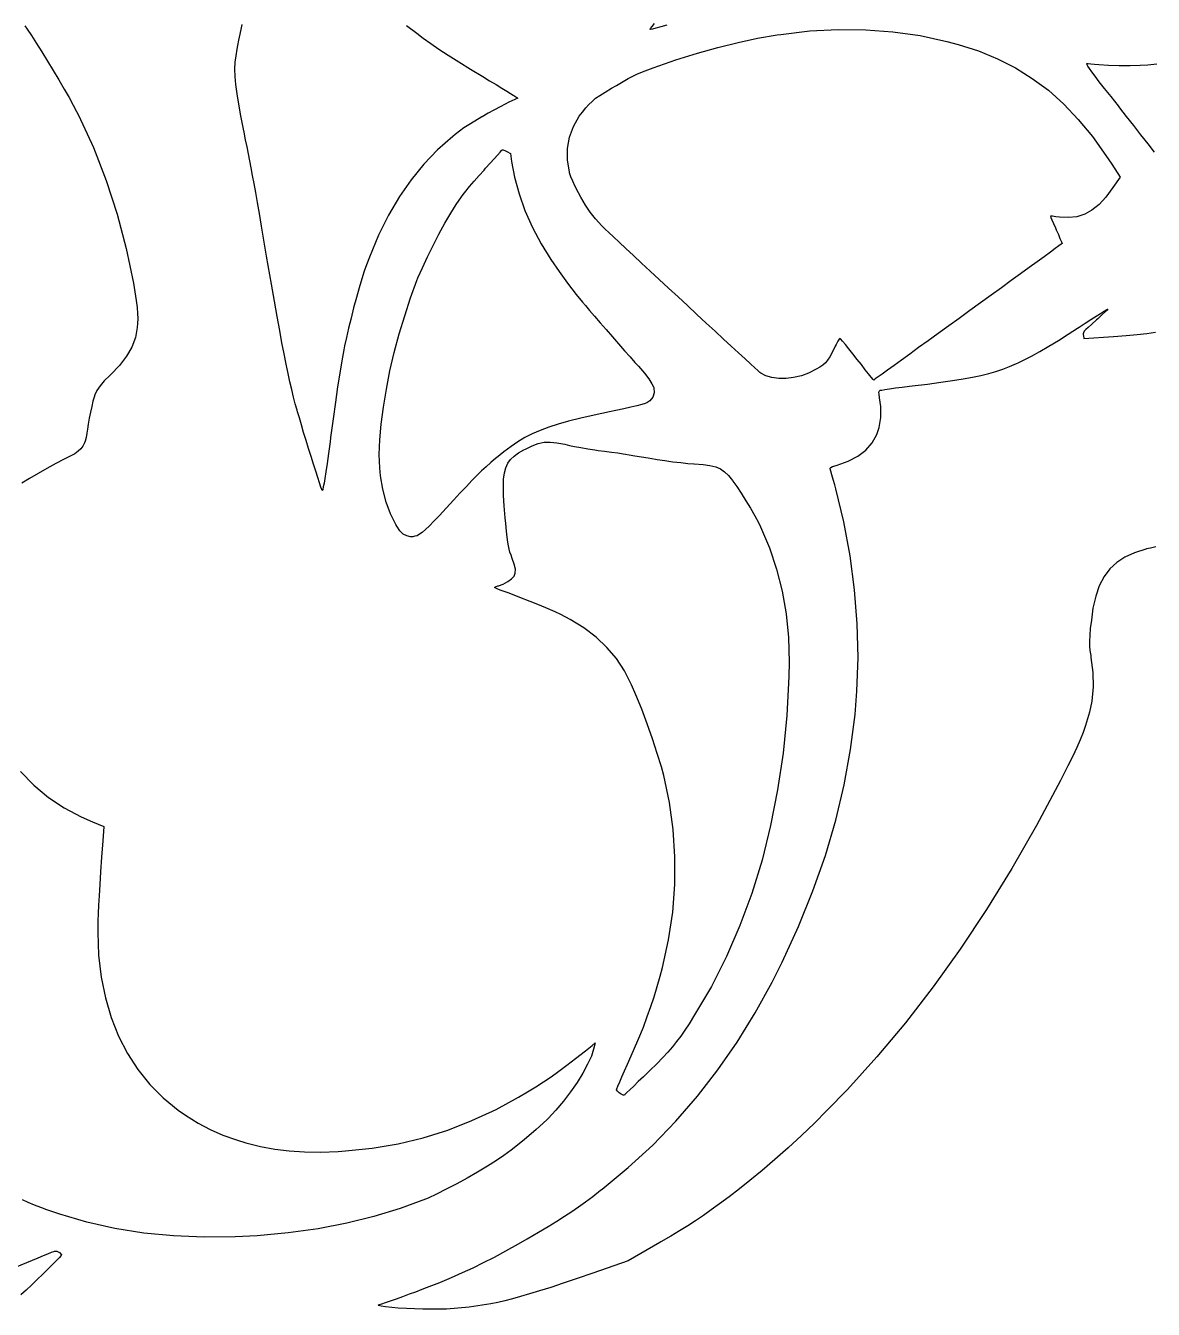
# Model space of a CAD drawing. Extents: x 9 to 342, y 7 to 196.
# Drawn here: x 320.92 to 326.42, y 170.29 to 176.55 of the extents above; entities that cross this region are included whole.
import ezdxf

# ---------------------------------------------------------------- set-up
doc = ezdxf.new("R2010")
doc.units = 0
doc.layers.add('BLACK', color=7, linetype='CONTINUOUS')

msp = doc.modelspace()

# ---------------------------------------------------------------- linework, layer by layer
at = {"layer": 'BLACK', "linetype": 'CONTINUOUS'}
for p, q in [((323.977, 176.548), (323.989, 176.563)), ((320.916, 176.552), (320.926, 176.536)), ((320.926, 176.536), (320.948, 176.504)), ((320.948, 176.504), (320.972, 176.466)), ((321.96, 176.481), (321.967, 176.511)), ((321.967, 176.511), (321.973, 176.542)), ((321.973, 176.542), (321.976, 176.559)), ((322.778, 176.553), (322.828, 176.516)), ((322.828, 176.516), (322.86, 176.491)), ((323.967, 176.534), (323.969, 176.538)), ((323.968, 176.534), (323.967, 176.534)), ((323.978, 176.536), (323.968, 176.534)), ((323.969, 176.538), (323.977, 176.548)), ((323.995, 176.54), (323.978, 176.536)), ((324.019, 176.547), (323.995, 176.54)), ((324.049, 176.555), (324.019, 176.547)), ((324.491, 176.491), (324.587, 176.507)), ((324.587, 176.507), (324.605, 176.51)), ((324.605, 176.51), (324.746, 176.527)), ((324.746, 176.527), (324.884, 176.534)), ((324.884, 176.534), (325.019, 176.533)), ((325.019, 176.533), (325.152, 176.523)), ((325.152, 176.523), (325.284, 176.504)), ((325.284, 176.504), (325.415, 176.475)), ((320.972, 176.466), (320.998, 176.424)), ((321.946, 176.406), (321.951, 176.438)), ((321.951, 176.438), (321.955, 176.456)), ((321.955, 176.456), (321.96, 176.481)), ((322.86, 176.491), (322.896, 176.465)), ((322.896, 176.465), (322.936, 176.438)), ((322.936, 176.438), (322.981, 176.408)), ((324.198, 176.418), (324.298, 176.446)), ((324.298, 176.446), (324.396, 176.47)), ((324.396, 176.47), (324.491, 176.491)), ((325.415, 176.475), (325.47, 176.461)), ((325.47, 176.461), (325.569, 176.429)), ((320.998, 176.424), (321.026, 176.38)), ((321.026, 176.38), (321.054, 176.334)), ((321.941, 176.34), (321.942, 176.374)), ((321.942, 176.374), (321.946, 176.406)), ((322.981, 176.408), (323.033, 176.376)), ((323.033, 176.376), (323.091, 176.34)), ((323.982, 176.346), (324.093, 176.385)), ((324.093, 176.385), (324.198, 176.418)), ((325.569, 176.429), (325.662, 176.391)), ((325.662, 176.391), (325.75, 176.347)), ((321.054, 176.334), (321.081, 176.288)), ((321.942, 176.304), (321.941, 176.34)), ((323.091, 176.34), (323.15, 176.304)), ((323.882, 176.306), (323.902, 176.315)), ((323.902, 176.315), (323.921, 176.324)), ((323.921, 176.324), (323.943, 176.332)), ((323.943, 176.332), (323.969, 176.342)), ((323.969, 176.342), (323.982, 176.346)), ((325.75, 176.347), (325.832, 176.295)), ((326.098, 176.367), (326.098, 176.368)), ((326.098, 176.368), (326.104, 176.368)), ((326.099, 176.362), (326.098, 176.367)), ((326.103, 176.355), (326.099, 176.362)), ((326.111, 176.343), (326.103, 176.355)), ((326.104, 176.368), (326.117, 176.367)), ((326.123, 176.327), (326.111, 176.343)), ((326.117, 176.367), (326.135, 176.365)), ((326.139, 176.306), (326.123, 176.327)), ((326.135, 176.365), (326.156, 176.363)), ((326.156, 176.363), (326.204, 176.36)), ((326.204, 176.36), (326.256, 176.358)), ((326.256, 176.358), (326.309, 176.358)), ((326.309, 176.358), (326.358, 176.359)), ((326.358, 176.359), (326.396, 176.361)), ((326.396, 176.361), (326.44, 176.366)), ((321.081, 176.288), (321.107, 176.243)), ((321.945, 176.265), (321.942, 176.304)), ((321.951, 176.22), (321.945, 176.265)), ((323.15, 176.304), (323.183, 176.284)), ((323.183, 176.284), (323.215, 176.265)), ((323.215, 176.265), (323.243, 176.248)), ((323.778, 176.247), (323.803, 176.261)), ((323.803, 176.261), (323.835, 176.28)), ((323.835, 176.28), (323.86, 176.294)), ((323.86, 176.294), (323.882, 176.306)), ((325.832, 176.295), (325.911, 176.237)), ((326.159, 176.279), (326.139, 176.306)), ((326.185, 176.246), (326.159, 176.279)), ((321.107, 176.243), (321.131, 176.202)), ((321.131, 176.202), (321.152, 176.165)), ((321.959, 176.17), (321.951, 176.22)), ((323.243, 176.248), (323.267, 176.233)), ((323.267, 176.233), (323.286, 176.222)), ((323.321, 176.199), (323.277, 176.179)), ((323.286, 176.222), (323.298, 176.214)), ((323.298, 176.214), (323.301, 176.212)), ((323.301, 176.212), (323.321, 176.199)), ((323.684, 176.183), (323.701, 176.198)), ((323.701, 176.198), (323.722, 176.212)), ((323.722, 176.212), (323.747, 176.228)), ((323.747, 176.228), (323.778, 176.247)), ((325.911, 176.237), (325.985, 176.17)), ((326.216, 176.207), (326.185, 176.246)), ((326.252, 176.161), (326.216, 176.207)), ((321.152, 176.165), (321.168, 176.133)), ((321.168, 176.133), (321.178, 176.115)), ((321.97, 176.113), (321.959, 176.17)), ((323.176, 176.125), (323.147, 176.108)), ((323.207, 176.142), (323.176, 176.125)), ((323.235, 176.157), (323.207, 176.142)), ((323.259, 176.17), (323.235, 176.157)), ((323.277, 176.179), (323.259, 176.17)), ((323.621, 176.11), (323.637, 176.131)), ((323.637, 176.131), (323.653, 176.151)), ((323.653, 176.151), (323.668, 176.168)), ((323.668, 176.168), (323.684, 176.183)), ((325.985, 176.17), (326.056, 176.095)), ((326.259, 176.152), (326.252, 176.161)), ((326.292, 176.109), (326.259, 176.152)), ((321.178, 176.115), (321.25, 175.958)), ((321.983, 176.047), (321.97, 176.113)), ((323.082, 176.069), (323.058, 176.054)), ((323.111, 176.087), (323.082, 176.069)), ((323.145, 176.107), (323.111, 176.087)), ((323.147, 176.108), (323.145, 176.107)), ((323.574, 176.008), (323.593, 176.061)), ((323.593, 176.061), (323.621, 176.11)), ((326.056, 176.095), (326.125, 176.011)), ((326.327, 176.065), (326.292, 176.109)), ((326.362, 176.02), (326.327, 176.065)), ((321.986, 176.032), (321.983, 176.047)), ((321.993, 175.996), (321.986, 176.032)), ((323.004, 176.012), (322.93, 175.947)), ((323.015, 176.022), (323.004, 176.012)), ((323.037, 176.038), (323.015, 176.022)), ((323.058, 176.054), (323.037, 176.038)), ((323.564, 175.953), (323.574, 176.008)), ((326.125, 176.011), (326.191, 175.919)), ((326.397, 175.976), (326.362, 176.02)), ((321.25, 175.958), (321.312, 175.797)), ((322, 175.961), (321.993, 175.996)), ((322.007, 175.927), (322, 175.961)), ((322.93, 175.947), (322.863, 175.877)), ((323.235, 175.935), (323.242, 175.944)), ((323.242, 175.944), (323.244, 175.946)), ((323.244, 175.946), (323.25, 175.946)), ((323.25, 175.946), (323.261, 175.942)), ((323.261, 175.942), (323.267, 175.939)), ((323.267, 175.939), (323.285, 175.928)), ((323.564, 175.896), (323.564, 175.953)), ((326.429, 175.935), (326.397, 175.976)), ((322.014, 175.893), (322.007, 175.927)), ((322.02, 175.859), (322.014, 175.893)), ((322.863, 175.877), (322.8, 175.8)), ((323.164, 175.857), (323.186, 175.881)), ((323.186, 175.881), (323.206, 175.903)), ((323.206, 175.903), (323.222, 175.921)), ((323.222, 175.921), (323.235, 175.935)), ((323.285, 175.928), (323.29, 175.89)), ((323.29, 175.89), (323.305, 175.813)), ((323.573, 175.839), (323.564, 175.896)), ((326.191, 175.919), (326.22, 175.876)), ((326.22, 175.876), (326.26, 175.813)), ((322.027, 175.822), (322.02, 175.859)), ((322.034, 175.782), (322.027, 175.822)), ((323.108, 175.793), (323.132, 175.821)), ((323.132, 175.821), (323.157, 175.848)), ((323.157, 175.848), (323.164, 175.857)), ((323.305, 175.813), (323.327, 175.732)), ((323.574, 175.834), (323.573, 175.839)), ((323.58, 175.814), (323.574, 175.834)), ((323.589, 175.793), (323.58, 175.814)), ((326.26, 175.813), (326.225, 175.762)), ((321.312, 175.797), (321.366, 175.633)), ((322.042, 175.738), (322.034, 175.782)), ((322.8, 175.8), (322.743, 175.718)), ((323.068, 175.745), (323.086, 175.768)), ((323.086, 175.768), (323.108, 175.793)), ((323.601, 175.768), (323.589, 175.793)), ((323.617, 175.737), (323.601, 175.768)), ((326.225, 175.762), (326.191, 175.716)), ((322.051, 175.69), (322.042, 175.738)), ((322.06, 175.635), (322.051, 175.69)), ((322.743, 175.718), (322.69, 175.627)), ((323.021, 175.68), (323.046, 175.717)), ((323.046, 175.717), (323.054, 175.728)), ((323.054, 175.728), (323.068, 175.745)), ((323.327, 175.732), (323.356, 175.65)), ((323.629, 175.715), (323.617, 175.737)), ((323.652, 175.676), (323.629, 175.715)), ((326.191, 175.716), (326.158, 175.68)), ((321.366, 175.633), (321.41, 175.465)), ((322.07, 175.574), (322.06, 175.635)), ((322.69, 175.627), (322.642, 175.53)), ((322.965, 175.588), (322.994, 175.637)), ((322.994, 175.637), (323.021, 175.68)), ((323.356, 175.65), (323.393, 175.568)), ((323.675, 175.643), (323.652, 175.676)), ((323.701, 175.61), (323.675, 175.643)), ((325.922, 175.622), (325.921, 175.622)), ((325.921, 175.622), (325.923, 175.617)), ((325.931, 175.622), (325.922, 175.622)), ((325.946, 175.62), (325.931, 175.622)), ((326.088, 175.632), (326.05, 175.62)), ((326.123, 175.652), (326.088, 175.632)), ((326.158, 175.68), (326.123, 175.652)), ((322.082, 175.506), (322.07, 175.574)), ((322.936, 175.535), (322.965, 175.588)), ((323.393, 175.568), (323.435, 175.488)), ((323.732, 175.576), (323.701, 175.61)), ((323.736, 175.571), (323.732, 175.576)), ((323.747, 175.56), (323.736, 175.571)), ((323.765, 175.543), (323.747, 175.56)), ((325.923, 175.617), (325.928, 175.605)), ((325.928, 175.605), (325.935, 175.587)), ((325.935, 175.587), (325.945, 175.565)), ((325.945, 175.565), (325.949, 175.556)), ((325.965, 175.618), (325.946, 175.62)), ((326.009, 175.616), (325.965, 175.618)), ((326.05, 175.62), (326.009, 175.616)), ((322.095, 175.428), (322.082, 175.506)), ((322.642, 175.53), (322.597, 175.423)), ((322.908, 175.48), (322.936, 175.535)), ((323.788, 175.522), (323.765, 175.543)), ((323.816, 175.495), (323.788, 175.522)), ((325.949, 175.556), (325.959, 175.533)), ((325.959, 175.533), (325.967, 175.513)), ((325.967, 175.513), (325.974, 175.498)), ((325.974, 175.498), (325.977, 175.49)), ((321.41, 175.465), (321.445, 175.295)), ((322.881, 175.425), (322.908, 175.48)), ((323.435, 175.488), (323.482, 175.412)), ((323.849, 175.465), (323.816, 175.495)), ((323.885, 175.431), (323.849, 175.465)), ((325.92, 175.447), (325.89, 175.425)), ((325.944, 175.465), (325.92, 175.447)), ((325.962, 175.478), (325.944, 175.465)), ((325.973, 175.486), (325.962, 175.478)), ((325.977, 175.489), (325.973, 175.486)), ((325.977, 175.49), (325.977, 175.489)), ((322.103, 175.382), (322.095, 175.428)), ((322.119, 175.29), (322.103, 175.382)), ((322.582, 175.385), (322.572, 175.355)), ((322.597, 175.423), (322.582, 175.385)), ((322.856, 175.371), (322.881, 175.425)), ((323.482, 175.412), (323.523, 175.352)), ((323.925, 175.394), (323.885, 175.431)), ((323.967, 175.355), (323.925, 175.394)), ((325.817, 175.372), (325.774, 175.341)), ((325.856, 175.4), (325.817, 175.372)), ((325.89, 175.425), (325.856, 175.4)), ((322.56, 175.317), (322.547, 175.273)), ((322.572, 175.355), (322.56, 175.317)), ((322.829, 175.308), (322.834, 175.321)), ((322.834, 175.321), (322.856, 175.371)), ((323.523, 175.352), (323.563, 175.296)), ((324.011, 175.314), (323.967, 175.355)), ((324.056, 175.272), (324.011, 175.314)), ((325.774, 175.341), (325.729, 175.308)), ((321.445, 175.295), (321.453, 175.253)), ((321.453, 175.253), (321.459, 175.211)), ((322.133, 175.208), (322.119, 175.29)), ((322.547, 175.273), (322.534, 175.225)), ((322.798, 175.224), (322.829, 175.308)), ((323.563, 175.296), (323.606, 175.241)), ((324.103, 175.229), (324.056, 175.272)), ((325.681, 175.273), (325.631, 175.237)), ((325.729, 175.308), (325.681, 175.273)), ((321.459, 175.211), (321.464, 175.177)), ((322.147, 175.133), (322.133, 175.208)), ((322.534, 175.225), (322.52, 175.175)), ((322.769, 175.137), (322.798, 175.224)), ((323.606, 175.241), (323.637, 175.203)), ((323.637, 175.203), (323.652, 175.186)), ((323.652, 175.186), (323.671, 175.162)), ((324.149, 175.186), (324.103, 175.229)), ((324.195, 175.143), (324.149, 175.186)), ((325.579, 175.2), (325.527, 175.162)), ((325.631, 175.237), (325.579, 175.2)), ((321.464, 175.177), (321.466, 175.148)), ((321.466, 175.148), (321.467, 175.123)), ((321.467, 175.123), (321.466, 175.099)), ((322.159, 175.065), (322.147, 175.133)), ((322.508, 175.125), (322.495, 175.076)), ((322.52, 175.175), (322.508, 175.125)), ((322.742, 175.048), (322.769, 175.137)), ((323.671, 175.162), (323.696, 175.134)), ((323.696, 175.134), (323.723, 175.102)), ((324.24, 175.101), (324.195, 175.143)), ((325.475, 175.124), (325.424, 175.087)), ((325.527, 175.162), (325.475, 175.124)), ((326.117, 175.118), (326.143, 175.135)), ((326.143, 175.135), (326.164, 175.148)), ((326.151, 175.122), (326.145, 175.117)), ((326.173, 175.142), (326.151, 175.122)), ((326.164, 175.148), (326.179, 175.157)), ((326.188, 175.155), (326.173, 175.142)), ((326.179, 175.157), (326.182, 175.159)), ((326.182, 175.159), (326.192, 175.165)), ((326.197, 175.164), (326.188, 175.155)), ((326.192, 175.165), (326.199, 175.168)), ((326.2, 175.168), (326.197, 175.164)), ((326.199, 175.168), (326.2, 175.168)), ((321.464, 175.08), (321.455, 175.031)), ((321.466, 175.099), (321.464, 175.08)), ((322.17, 175.005), (322.159, 175.065)), ((322.495, 175.076), (322.485, 175.03)), ((323.723, 175.102), (323.752, 175.069)), ((323.752, 175.069), (323.783, 175.034)), ((324.284, 175.061), (324.24, 175.101)), ((324.325, 175.023), (324.284, 175.061)), ((325.424, 175.087), (325.373, 175.05)), ((326.007, 175.046), (326.053, 175.076)), ((326.053, 175.076), (326.061, 175.081)), ((326.061, 175.081), (326.09, 175.1)), ((326.085, 175.061), (326.081, 175.054)), ((326.093, 175.069), (326.085, 175.061)), ((326.09, 175.1), (326.117, 175.118)), ((326.104, 175.08), (326.093, 175.069)), ((326.122, 175.096), (326.104, 175.08)), ((326.145, 175.117), (326.122, 175.096)), ((321.455, 175.031), (321.438, 174.984)), ((322.181, 174.95), (322.17, 175.005)), ((322.485, 175.03), (322.476, 174.989)), ((322.718, 174.957), (322.742, 175.048)), ((323.783, 175.034), (323.813, 174.999)), ((323.813, 174.999), (323.842, 174.966)), ((324.363, 174.988), (324.325, 175.023)), ((324.875, 174.996), (324.87, 174.988)), ((324.883, 175.012), (324.875, 174.996)), ((324.89, 175.022), (324.883, 175.012)), ((324.894, 175.026), (324.89, 175.022)), ((324.897, 175.022), (324.894, 175.026)), ((324.906, 175.012), (324.897, 175.022)), ((324.92, 174.996), (324.906, 175.012)), ((324.937, 174.975), (324.92, 174.996)), ((325.324, 175.015), (325.277, 174.981)), ((325.373, 175.05), (325.324, 175.015)), ((325.913, 174.988), (325.959, 175.016)), ((325.959, 175.016), (326.007, 175.046)), ((326.081, 175.054), (326.08, 175.049)), ((326.08, 175.049), (326.08, 175.044)), ((326.08, 175.044), (326.081, 175.041)), ((326.081, 175.041), (326.083, 175.026)), ((326.083, 175.026), (326.228, 175.035)), ((326.228, 175.035), (326.29, 175.04)), ((326.29, 175.04), (326.343, 175.045)), ((326.343, 175.045), (326.391, 175.05)), ((326.391, 175.05), (326.433, 175.057)), ((321.412, 174.939), (321.378, 174.894)), ((321.438, 174.984), (321.412, 174.939)), ((322.191, 174.9), (322.181, 174.95)), ((322.472, 174.97), (322.463, 174.916)), ((322.476, 174.989), (322.472, 174.97)), ((322.697, 174.867), (322.718, 174.957)), ((323.842, 174.966), (323.869, 174.936)), ((323.869, 174.936), (323.892, 174.909)), ((324.398, 174.955), (324.363, 174.988)), ((324.43, 174.927), (324.398, 174.955)), ((324.844, 174.936), (324.833, 174.92)), ((324.856, 174.958), (324.844, 174.936)), ((324.87, 174.988), (324.856, 174.958)), ((324.956, 174.95), (324.937, 174.975)), ((324.977, 174.923), (324.956, 174.95)), ((325.234, 174.949), (325.193, 174.92)), ((325.277, 174.981), (325.234, 174.949)), ((325.792, 174.921), (325.828, 174.94)), ((325.828, 174.94), (325.869, 174.962)), ((325.869, 174.962), (325.913, 174.988)), ((321.378, 174.894), (321.335, 174.85)), ((322.2, 174.855), (322.191, 174.9)), ((322.463, 174.916), (322.453, 174.856)), ((323.892, 174.909), (323.91, 174.89)), ((323.91, 174.89), (323.939, 174.856)), ((324.456, 174.902), (324.43, 174.927)), ((324.478, 174.883), (324.456, 174.902)), ((324.493, 174.869), (324.478, 174.883)), ((324.777, 174.876), (324.74, 174.856)), ((324.795, 174.886), (324.777, 174.876)), ((324.81, 174.896), (324.795, 174.886)), ((324.823, 174.907), (324.81, 174.896)), ((324.833, 174.92), (324.823, 174.907)), ((324.998, 174.898), (324.977, 174.923)), ((325.017, 174.873), (324.998, 174.898)), ((325.033, 174.853), (325.017, 174.873)), ((325.126, 174.871), (325.099, 174.852)), ((325.157, 174.894), (325.126, 174.871)), ((325.193, 174.92), (325.157, 174.894)), ((325.654, 174.865), (325.688, 174.876)), ((325.688, 174.876), (325.721, 174.889)), ((325.721, 174.889), (325.755, 174.903)), ((325.755, 174.903), (325.763, 174.907)), ((325.763, 174.907), (325.792, 174.921)), ((321.303, 174.819), (321.283, 174.795)), ((321.33, 174.845), (321.303, 174.819)), ((321.335, 174.85), (321.33, 174.845)), ((322.209, 174.814), (322.2, 174.855)), ((322.218, 174.776), (322.209, 174.814)), ((322.453, 174.856), (322.442, 174.789)), ((322.68, 174.778), (322.697, 174.867)), ((323.939, 174.856), (323.961, 174.828)), ((323.961, 174.828), (323.976, 174.805)), ((324.503, 174.86), (324.493, 174.869)), ((324.507, 174.857), (324.503, 174.86)), ((324.531, 174.844), (324.507, 174.857)), ((324.561, 174.835), (324.531, 174.844)), ((324.595, 174.83), (324.561, 174.835)), ((324.63, 174.83), (324.595, 174.83)), ((324.667, 174.835), (324.63, 174.83)), ((324.705, 174.843), (324.667, 174.835)), ((324.74, 174.856), (324.705, 174.843)), ((325.046, 174.837), (325.033, 174.853)), ((325.055, 174.826), (325.046, 174.837)), ((325.058, 174.823), (325.055, 174.826)), ((325.065, 174.828), (325.058, 174.823)), ((325.058, 174.823), (325.058, 174.823)), ((325.079, 174.838), (325.065, 174.828)), ((325.099, 174.852), (325.079, 174.838)), ((325.32, 174.803), (325.385, 174.812)), ((325.385, 174.812), (325.443, 174.82)), ((325.443, 174.82), (325.495, 174.828)), ((325.495, 174.828), (325.54, 174.837)), ((325.54, 174.837), (325.581, 174.845)), ((325.581, 174.845), (325.619, 174.855)), ((325.619, 174.855), (325.654, 174.865)), ((321.257, 174.751), (321.253, 174.739)), ((321.267, 174.772), (321.257, 174.751)), ((321.283, 174.795), (321.267, 174.772)), ((322.226, 174.74), (322.218, 174.776)), ((322.442, 174.789), (322.431, 174.715)), ((322.665, 174.691), (322.68, 174.778)), ((323.976, 174.805), (323.984, 174.789)), ((323.987, 174.76), (323.98, 174.739)), ((323.984, 174.789), (323.985, 174.786)), ((323.985, 174.786), (323.987, 174.76)), ((325.083, 174.764), (325.086, 174.77)), ((325.084, 174.754), (325.083, 174.764)), ((325.087, 174.736), (325.084, 174.754)), ((325.086, 174.77), (325.09, 174.773)), ((325.09, 174.773), (325.097, 174.774)), ((325.097, 174.774), (325.113, 174.777)), ((325.113, 174.777), (325.135, 174.78)), ((325.135, 174.78), (325.164, 174.784)), ((325.164, 174.784), (325.197, 174.788)), ((325.197, 174.788), (325.233, 174.793)), ((325.233, 174.793), (325.246, 174.794)), ((325.246, 174.794), (325.32, 174.803)), ((321.242, 174.694), (321.236, 174.666)), ((321.248, 174.719), (321.242, 174.694)), ((321.253, 174.739), (321.248, 174.719)), ((322.235, 174.707), (322.226, 174.74)), ((322.244, 174.675), (322.235, 174.707)), ((322.431, 174.715), (322.42, 174.633)), ((322.655, 174.608), (322.665, 174.691)), ((323.873, 174.69), (323.838, 174.682)), ((323.902, 174.697), (323.873, 174.69)), ((323.926, 174.703), (323.902, 174.697)), ((323.943, 174.708), (323.926, 174.703)), ((323.951, 174.711), (323.943, 174.708)), ((323.965, 174.721), (323.951, 174.711)), ((323.98, 174.739), (323.965, 174.721)), ((325.093, 174.694), (325.087, 174.736)), ((325.093, 174.64), (325.093, 174.694)), ((321.23, 174.637), (321.225, 174.608)), ((321.236, 174.666), (321.23, 174.637)), ((322.246, 174.668), (322.244, 174.675)), ((322.255, 174.638), (322.246, 174.668)), ((322.265, 174.604), (322.255, 174.638)), ((322.42, 174.633), (322.407, 174.542)), ((323.569, 174.622), (323.518, 174.608)), ((323.628, 174.636), (323.569, 174.622)), ((323.693, 174.651), (323.628, 174.636)), ((323.768, 174.667), (323.693, 174.651)), ((323.8, 174.674), (323.768, 174.667)), ((323.838, 174.682), (323.8, 174.674)), ((325.085, 174.591), (325.093, 174.64)), ((321.218, 174.563), (321.215, 174.543)), ((321.221, 174.583), (321.218, 174.564)), ((321.218, 174.564), (321.218, 174.563)), ((321.225, 174.608), (321.221, 174.583)), ((322.276, 174.567), (322.265, 174.604)), ((322.288, 174.528), (322.276, 174.567)), ((322.648, 174.531), (322.655, 174.608)), ((323.392, 174.56), (323.356, 174.542)), ((323.43, 174.577), (323.392, 174.56)), ((323.472, 174.593), (323.43, 174.577)), ((323.518, 174.608), (323.472, 174.593)), ((325.051, 174.517), (325.073, 174.557)), ((325.073, 174.557), (325.085, 174.591)), ((321.198, 174.5), (321.188, 174.487)), ((321.206, 174.516), (321.198, 174.5)), ((321.21, 174.524), (321.206, 174.516)), ((321.215, 174.543), (321.21, 174.524)), ((322.3, 174.489), (322.288, 174.528)), ((322.405, 174.522), (322.397, 174.464)), ((322.407, 174.542), (322.405, 174.522)), ((322.645, 174.459), (322.648, 174.531)), ((323.288, 174.498), (323.253, 174.472)), ((323.322, 174.521), (323.288, 174.498)), ((323.356, 174.542), (323.322, 174.521)), ((323.359, 174.486), (323.392, 174.502)), ((323.392, 174.502), (323.421, 174.513)), ((323.421, 174.513), (323.449, 174.519)), ((323.449, 174.519), (323.479, 174.52)), ((323.479, 174.52), (323.511, 174.517)), ((323.511, 174.517), (323.55, 174.51)), ((323.55, 174.51), (323.574, 174.504)), ((323.574, 174.504), (323.598, 174.498)), ((323.598, 174.498), (323.629, 174.493)), ((325.02, 174.481), (325.051, 174.517)), ((321.108, 174.436), (321.066, 174.415)), ((321.137, 174.451), (321.108, 174.436)), ((321.159, 174.463), (321.137, 174.451)), ((321.176, 174.475), (321.159, 174.463)), ((321.188, 174.487), (321.176, 174.475)), ((322.312, 174.45), (322.3, 174.489)), ((322.324, 174.412), (322.312, 174.45)), ((322.397, 174.464), (322.39, 174.416)), ((322.647, 174.395), (322.645, 174.459)), ((323.214, 174.441), (323.189, 174.42)), ((323.217, 174.443), (323.214, 174.441)), ((323.253, 174.472), (323.217, 174.443)), ((323.273, 174.417), (323.286, 174.435)), ((323.286, 174.435), (323.303, 174.452)), ((323.303, 174.452), (323.325, 174.467)), ((323.325, 174.467), (323.351, 174.482)), ((323.351, 174.482), (323.359, 174.486)), ((323.629, 174.493), (323.663, 174.487)), ((323.663, 174.487), (323.697, 174.482)), ((323.697, 174.482), (323.713, 174.479)), ((323.713, 174.479), (323.745, 174.475)), ((323.745, 174.475), (323.778, 174.471)), ((323.778, 174.471), (323.809, 174.467)), ((323.809, 174.467), (323.835, 174.463)), ((323.835, 174.463), (323.846, 174.461)), ((323.846, 174.461), (323.865, 174.458)), ((323.865, 174.458), (323.892, 174.453)), ((323.892, 174.453), (323.924, 174.448)), ((323.924, 174.448), (323.958, 174.443)), ((323.958, 174.443), (323.993, 174.437)), ((323.993, 174.437), (324.001, 174.435)), ((324.001, 174.435), (324.038, 174.43)), ((324.934, 174.427), (324.981, 174.451)), ((324.981, 174.451), (325.02, 174.481)), ((321.023, 174.391), (320.98, 174.367)), ((321.066, 174.415), (321.023, 174.391)), ((322.335, 174.378), (322.324, 174.412)), ((322.345, 174.347), (322.335, 174.378)), ((322.384, 174.375), (322.38, 174.343)), ((322.39, 174.416), (322.384, 174.375)), ((322.651, 174.356), (322.647, 174.395)), ((323.144, 174.379), (323.121, 174.357)), ((323.166, 174.4), (323.144, 174.379)), ((323.189, 174.42), (323.166, 174.4)), ((323.252, 174.339), (323.256, 174.37)), ((323.256, 174.37), (323.263, 174.395)), ((323.263, 174.395), (323.273, 174.417)), ((324.038, 174.43), (324.078, 174.424)), ((324.078, 174.424), (324.116, 174.42)), ((324.116, 174.42), (324.151, 174.416)), ((324.151, 174.416), (324.18, 174.414)), ((324.18, 174.414), (324.182, 174.414)), ((324.182, 174.414), (324.225, 174.411)), ((324.225, 174.411), (324.259, 174.406)), ((324.259, 174.406), (324.287, 174.399)), ((324.287, 174.399), (324.31, 174.389)), ((324.31, 174.389), (324.33, 174.375)), ((324.33, 174.375), (324.349, 174.357)), ((324.845, 174.392), (324.848, 174.396)), ((324.846, 174.389), (324.845, 174.392)), ((324.849, 174.378), (324.846, 174.389)), ((324.848, 174.396), (324.857, 174.401)), ((324.854, 174.36), (324.849, 174.378)), ((324.857, 174.401), (324.875, 174.406)), ((324.875, 174.406), (324.88, 174.408)), ((324.88, 174.408), (324.934, 174.427)), ((320.938, 174.343), (320.9, 174.319)), ((320.98, 174.367), (320.938, 174.343)), ((322.353, 174.321), (322.345, 174.347)), ((322.36, 174.3), (322.353, 174.321)), ((322.376, 174.319), (322.372, 174.301)), ((322.38, 174.343), (322.376, 174.319)), ((322.662, 174.291), (322.651, 174.356)), ((323.097, 174.333), (323.07, 174.304)), ((323.121, 174.357), (323.097, 174.333)), ((323.251, 174.303), (323.252, 174.339)), ((324.349, 174.357), (324.369, 174.333)), ((324.369, 174.333), (324.371, 174.33)), ((324.371, 174.33), (324.39, 174.303)), ((324.86, 174.337), (324.854, 174.36)), ((324.868, 174.311), (324.86, 174.337)), ((324.873, 174.292), (324.868, 174.311)), ((322.365, 174.288), (322.36, 174.3)), ((322.367, 174.283), (322.365, 174.288)), ((322.368, 174.284), (322.367, 174.283)), ((322.37, 174.289), (322.368, 174.284)), ((322.372, 174.301), (322.37, 174.289)), ((322.679, 174.227), (322.662, 174.291)), ((323.039, 174.271), (323.009, 174.238)), ((323.07, 174.304), (323.039, 174.271)), ((323.252, 174.26), (323.251, 174.303)), ((323.255, 174.209), (323.252, 174.26)), ((324.39, 174.303), (324.411, 174.271)), ((324.411, 174.271), (324.434, 174.234)), ((324.912, 174.13), (324.873, 174.292)), ((322.7, 174.169), (322.679, 174.227)), ((322.972, 174.197), (322.939, 174.162)), ((323.009, 174.238), (322.972, 174.197)), ((323.26, 174.15), (323.255, 174.209)), ((324.434, 174.234), (324.457, 174.197)), ((324.457, 174.197), (324.478, 174.16)), ((322.726, 174.117), (322.7, 174.169)), ((322.912, 174.134), (322.89, 174.111)), ((322.939, 174.162), (322.912, 174.134)), ((323.262, 174.123), (323.26, 174.15)), ((323.266, 174.086), (323.262, 174.123)), ((324.478, 174.16), (324.495, 174.127)), ((324.495, 174.127), (324.506, 174.106)), ((324.943, 173.965), (324.912, 174.13)), ((322.73, 174.11), (322.726, 174.117)), ((322.746, 174.087), (322.73, 174.11)), ((322.762, 174.071), (322.746, 174.087)), ((322.779, 174.062), (322.762, 174.071)), ((322.798, 174.058), (322.779, 174.062)), ((322.809, 174.058), (322.798, 174.058)), ((322.819, 174.06), (322.809, 174.058)), ((322.83, 174.063), (322.819, 174.06)), ((322.842, 174.07), (322.83, 174.063)), ((322.855, 174.079), (322.842, 174.07)), ((322.871, 174.093), (322.855, 174.079)), ((322.89, 174.111), (322.871, 174.093)), ((323.269, 174.056), (323.266, 174.086)), ((323.272, 174.032), (323.269, 174.056)), ((324.506, 174.106), (324.549, 174.004)), ((323.276, 174.013), (323.272, 174.032)), ((323.279, 173.997), (323.276, 174.013)), ((323.283, 173.982), (323.279, 173.997)), ((324.549, 174.004), (324.584, 173.9)), ((326.386, 173.998), (326.331, 173.98)), ((326.39, 173.999), (326.386, 173.998)), ((326.409, 174.003), (326.39, 173.999)), ((326.435, 174.008), (326.409, 174.003)), ((323.288, 173.968), (323.283, 173.982)), ((323.294, 173.952), (323.288, 173.968)), ((323.304, 173.924), (323.294, 173.952)), ((324.965, 173.799), (324.943, 173.965)), ((326.244, 173.933), (326.21, 173.901)), ((326.284, 173.959), (326.244, 173.933)), ((326.331, 173.98), (326.284, 173.959)), ((323.303, 173.865), (323.309, 173.881)), ((323.31, 173.9), (323.304, 173.924)), ((323.309, 173.881), (323.31, 173.9)), ((324.584, 173.9), (324.611, 173.793)), ((326.21, 173.901), (326.182, 173.864)), ((323.207, 173.811), (323.212, 173.814)), ((323.21, 173.808), (323.207, 173.811)), ((323.22, 173.804), (323.21, 173.808)), ((323.212, 173.814), (323.223, 173.818)), ((323.223, 173.818), (323.227, 173.819)), ((323.227, 173.819), (323.25, 173.827)), ((323.25, 173.827), (323.272, 173.839)), ((323.272, 173.839), (323.291, 173.852)), ((323.291, 173.852), (323.303, 173.865)), ((326.159, 173.819), (326.142, 173.768)), ((326.182, 173.864), (326.159, 173.819)), ((323.235, 173.798), (323.22, 173.804)), ((323.279, 173.782), (323.235, 173.798)), ((323.331, 173.762), (323.279, 173.782)), ((323.381, 173.742), (323.331, 173.762)), ((324.611, 173.793), (324.631, 173.682)), ((324.978, 173.633), (324.965, 173.799)), ((326.142, 173.768), (326.128, 173.709)), ((323.427, 173.724), (323.381, 173.742)), ((323.469, 173.706), (323.427, 173.724)), ((323.504, 173.691), (323.469, 173.706)), ((323.531, 173.678), (323.504, 173.691)), ((324.631, 173.682), (324.642, 173.566)), ((326.128, 173.709), (326.12, 173.651)), ((323.577, 173.654), (323.531, 173.678)), ((323.644, 173.613), (323.577, 173.654)), ((324.982, 173.468), (324.978, 173.633)), ((326.12, 173.651), (326.115, 173.61)), ((323.704, 173.568), (323.644, 173.613)), ((323.756, 173.518), (323.704, 173.568)), ((324.642, 173.566), (324.646, 173.445)), ((326.112, 173.577), (326.111, 173.549)), ((326.115, 173.61), (326.112, 173.577)), ((323.802, 173.463), (323.756, 173.518)), ((326.111, 173.549), (326.111, 173.524)), ((326.111, 173.524), (326.113, 173.502)), ((326.113, 173.502), (326.117, 173.478)), ((323.841, 173.403), (323.802, 173.463)), ((324.646, 173.445), (324.644, 173.376)), ((324.976, 173.304), (324.982, 173.468)), ((326.117, 173.478), (326.118, 173.469)), ((326.118, 173.469), (326.128, 173.396)), ((323.876, 173.335), (323.841, 173.403)), ((324.644, 173.376), (324.634, 173.186)), ((326.128, 173.396), (326.129, 173.326)), ((323.897, 173.286), (323.876, 173.335)), ((324.967, 173.19), (324.976, 173.304)), ((326.129, 173.326), (326.122, 173.256)), ((323.926, 173.217), (323.897, 173.286)), ((326.122, 173.256), (326.111, 173.202)), ((323.953, 173.145), (323.926, 173.217)), ((324.634, 173.186), (324.616, 173.001)), ((324.945, 173.019), (324.967, 173.19)), ((326.111, 173.202), (326.102, 173.169)), ((323.979, 173.071), (323.953, 173.145)), ((326.092, 173.136), (326.08, 173.102)), ((326.102, 173.169), (326.092, 173.136)), ((324.002, 173), (323.979, 173.071)), ((326.066, 173.067), (326.05, 173.029)), ((326.08, 173.102), (326.066, 173.067)), ((324.022, 172.935), (324.002, 173)), ((324.616, 173.001), (324.589, 172.822)), ((324.914, 172.847), (324.945, 173.019)), ((326.05, 173.029), (326.03, 172.987)), ((324.033, 172.892), (324.022, 172.935)), ((326.006, 172.939), (325.978, 172.884)), ((326.03, 172.987), (326.006, 172.939)), ((320.894, 172.912), (320.96, 172.845)), ((324.061, 172.761), (324.033, 172.892)), ((325.97, 172.868), (325.853, 172.649)), ((325.978, 172.884), (325.97, 172.868)), ((320.96, 172.845), (321.031, 172.786)), ((324.589, 172.822), (324.555, 172.648)), ((324.873, 172.675), (324.914, 172.847)), ((321.031, 172.786), (321.108, 172.735)), ((324.079, 172.629), (324.061, 172.761)), ((321.108, 172.735), (321.191, 172.691)), ((321.191, 172.691), (321.246, 172.667)), ((321.246, 172.667), (321.301, 172.644)), ((321.301, 172.644), (321.296, 172.573)), ((324.088, 172.496), (324.079, 172.629)), ((324.555, 172.648), (324.513, 172.48)), ((324.822, 172.502), (324.873, 172.675)), ((325.853, 172.649), (325.732, 172.439)), ((321.296, 172.573), (321.29, 172.494)), ((321.29, 172.494), (321.285, 172.423)), ((324.087, 172.361), (324.088, 172.496)), ((324.761, 172.329), (324.822, 172.502)), ((324.513, 172.48), (324.463, 172.317)), ((325.732, 172.439), (325.608, 172.238)), ((321.285, 172.423), (321.281, 172.361)), ((321.278, 172.306), (321.275, 172.259)), ((321.281, 172.361), (321.278, 172.306)), ((324.077, 172.226), (324.087, 172.361)), ((324.463, 172.317), (324.405, 172.16)), ((324.691, 172.156), (324.761, 172.329)), ((321.275, 172.259), (321.273, 172.219)), ((321.272, 172.184), (321.271, 172.155)), ((321.273, 172.219), (321.272, 172.184)), ((324.056, 172.091), (324.077, 172.226)), ((325.608, 172.238), (325.48, 172.045)), ((321.271, 172.155), (321.271, 172.13)), ((321.271, 172.13), (321.271, 172.126)), ((321.271, 172.126), (321.275, 172.015)), ((324.405, 172.16), (324.339, 172.009)), ((324.612, 171.982), (324.691, 172.156)), ((324.027, 171.956), (324.056, 172.091)), ((321.275, 172.015), (321.288, 171.908)), ((324.339, 172.009), (324.266, 171.863)), ((325.48, 172.045), (325.348, 171.861)), ((324.016, 171.913), (324.027, 171.956)), ((324.563, 171.884), (324.612, 171.982)), ((321.288, 171.908), (321.309, 171.807)), ((324.001, 171.862), (324.016, 171.913)), ((324.266, 171.863), (324.184, 171.724)), ((324.48, 171.734), (324.563, 171.884)), ((321.309, 171.807), (321.337, 171.711)), ((323.971, 171.765), (323.987, 171.813)), ((323.987, 171.813), (324.001, 171.862)), ((325.348, 171.861), (325.213, 171.686)), ((323.953, 171.716), (323.971, 171.765)), ((321.337, 171.711), (321.373, 171.621)), ((323.934, 171.665), (323.953, 171.716)), ((324.157, 171.681), (324.136, 171.649)), ((324.184, 171.724), (324.157, 171.681)), ((324.392, 171.591), (324.48, 171.734)), ((325.213, 171.686), (325.074, 171.519)), ((321.373, 171.621), (321.416, 171.536)), ((323.911, 171.611), (323.934, 171.665)), ((324.116, 171.62), (324.096, 171.594)), ((324.136, 171.649), (324.116, 171.62)), ((323.651, 171.549), (323.684, 171.575)), ((323.691, 171.557), (323.68, 171.522)), ((323.684, 171.575), (323.699, 171.587)), ((323.699, 171.587), (323.691, 171.557)), ((323.856, 171.483), (323.886, 171.55)), ((323.886, 171.55), (323.911, 171.611)), ((324.076, 171.569), (324.054, 171.543)), ((324.096, 171.594), (324.076, 171.569)), ((324.298, 171.456), (324.392, 171.591)), ((321.416, 171.536), (321.467, 171.458)), ((323.561, 171.478), (323.603, 171.511)), ((323.603, 171.511), (323.651, 171.549)), ((323.68, 171.522), (323.662, 171.483)), ((324.029, 171.516), (323.999, 171.486)), ((324.054, 171.543), (324.029, 171.516)), ((325.074, 171.519), (324.93, 171.36)), ((321.467, 171.458), (321.526, 171.385)), ((323.484, 171.422), (323.521, 171.449)), ((323.521, 171.449), (323.561, 171.478)), ((323.639, 171.44), (323.61, 171.394)), ((323.662, 171.483), (323.639, 171.44)), ((323.829, 171.422), (323.842, 171.451)), ((323.842, 171.451), (323.856, 171.483)), ((323.965, 171.452), (323.934, 171.422)), ((323.999, 171.486), (323.965, 171.452)), ((324.198, 171.327), (324.298, 171.456)), ((321.526, 171.385), (321.591, 171.319)), ((323.369, 171.349), (323.409, 171.373)), ((323.409, 171.373), (323.447, 171.397)), ((323.447, 171.397), (323.484, 171.422)), ((323.61, 171.394), (323.579, 171.348)), ((323.803, 171.359), (323.805, 171.364)), ((323.805, 171.364), (323.81, 171.377)), ((323.81, 171.377), (323.819, 171.397)), ((323.819, 171.397), (323.829, 171.422)), ((323.887, 171.377), (323.868, 171.359)), ((323.909, 171.399), (323.887, 171.377)), ((323.934, 171.422), (323.909, 171.399)), ((321.591, 171.319), (321.664, 171.259)), ((323.215, 171.263), (323.325, 171.323)), ((323.325, 171.323), (323.369, 171.349)), ((323.544, 171.303), (323.507, 171.259)), ((323.579, 171.348), (323.544, 171.303)), ((323.803, 171.358), (323.803, 171.359)), ((323.807, 171.352), (323.803, 171.358)), ((323.816, 171.344), (323.807, 171.352)), ((323.826, 171.337), (323.816, 171.344)), ((323.836, 171.333), (323.826, 171.337)), ((323.841, 171.332), (323.836, 171.333)), ((323.844, 171.336), (323.841, 171.332)), ((323.854, 171.345), (323.844, 171.336)), ((323.868, 171.359), (323.854, 171.345)), ((324.092, 171.205), (324.198, 171.327)), ((324.93, 171.36), (324.83, 171.257)), ((321.664, 171.259), (321.7, 171.234)), ((323.097, 171.208), (323.215, 171.263)), ((323.507, 171.259), (323.469, 171.219)), ((324.83, 171.257), (324.769, 171.196)), ((321.7, 171.234), (321.761, 171.196)), ((321.761, 171.196), (321.82, 171.164)), ((322.979, 171.162), (323.097, 171.208)), ((323.462, 171.212), (323.411, 171.164)), ((323.469, 171.219), (323.462, 171.212)), ((323.98, 171.089), (324.092, 171.205)), ((324.769, 171.196), (324.706, 171.136)), ((321.82, 171.164), (321.881, 171.137)), ((321.881, 171.137), (321.948, 171.114)), ((321.948, 171.114), (321.994, 171.1)), ((322.737, 171.095), (322.859, 171.124)), ((322.859, 171.124), (322.979, 171.162)), ((323.352, 171.114), (323.288, 171.064)), ((323.411, 171.164), (323.352, 171.114)), ((324.706, 171.136), (324.641, 171.076)), ((321.994, 171.1), (322.065, 171.082)), ((322.065, 171.082), (322.135, 171.069)), ((322.135, 171.069), (322.206, 171.06)), ((322.206, 171.06), (322.28, 171.055)), ((322.28, 171.055), (322.359, 171.054)), ((322.359, 171.054), (322.444, 171.058)), ((322.444, 171.058), (322.481, 171.06)), ((322.481, 171.06), (322.611, 171.074)), ((322.611, 171.074), (322.737, 171.095)), ((323.288, 171.064), (323.253, 171.038)), ((323.86, 170.979), (323.98, 171.089)), ((324.641, 171.076), (324.576, 171.018)), ((323.173, 170.986), (323.125, 170.957)), ((323.217, 171.013), (323.173, 170.986)), ((323.253, 171.038), (323.217, 171.013)), ((324.576, 171.018), (324.514, 170.964)), ((323.074, 170.928), (323.023, 170.899)), ((323.125, 170.957), (323.074, 170.928)), ((323.733, 170.874), (323.86, 170.979)), ((324.514, 170.964), (324.454, 170.915)), ((322.972, 170.873), (322.925, 170.849)), ((323.023, 170.899), (322.972, 170.873)), ((323.687, 170.838), (323.725, 170.868)), ((323.725, 170.868), (323.733, 170.874)), ((324.403, 170.875), (324.352, 170.836)), ((324.454, 170.915), (324.403, 170.875)), ((320.932, 170.809), (320.904, 170.821)), ((320.962, 170.796), (320.932, 170.809)), ((322.871, 170.825), (322.747, 170.779)), ((322.883, 170.83), (322.871, 170.825)), ((322.925, 170.849), (322.883, 170.83)), ((323.618, 170.787), (323.652, 170.812)), ((323.652, 170.812), (323.687, 170.838)), ((324.306, 170.802), (324.265, 170.772)), ((324.352, 170.836), (324.306, 170.802)), ((320.993, 170.784), (320.962, 170.796)), ((321.023, 170.773), (320.993, 170.784)), ((321.086, 170.751), (321.023, 170.773)), ((321.218, 170.712), (321.086, 170.751)), ((322.619, 170.74), (322.486, 170.707)), ((322.747, 170.779), (322.619, 170.74)), ((323.512, 170.717), (323.549, 170.741)), ((323.549, 170.741), (323.584, 170.764)), ((323.584, 170.764), (323.618, 170.787)), ((324.227, 170.745), (324.189, 170.719)), ((324.265, 170.772), (324.227, 170.745)), ((321.355, 170.682), (321.218, 170.712)), ((321.496, 170.659), (321.355, 170.682)), ((322.347, 170.68), (322.201, 170.66)), ((322.486, 170.707), (322.347, 170.68)), ((323.422, 170.663), (323.47, 170.691)), ((323.47, 170.691), (323.512, 170.717)), ((324.151, 170.695), (324.111, 170.67)), ((324.189, 170.719), (324.151, 170.695)), ((321.641, 170.645), (321.496, 170.659)), ((321.79, 170.639), (321.641, 170.645)), ((321.942, 170.641), (321.79, 170.639)), ((322.049, 170.646), (321.942, 170.641)), ((322.201, 170.66), (322.049, 170.646)), ((323.324, 170.606), (323.367, 170.631)), ((323.367, 170.631), (323.422, 170.663)), ((324.015, 170.613), (323.859, 170.524)), ((324.019, 170.616), (324.015, 170.613)), ((324.068, 170.644), (324.019, 170.616)), ((324.111, 170.67), (324.068, 170.644)), ((320.981, 170.538), (321.006, 170.549)), ((321.006, 170.549), (321.028, 170.558)), ((321.028, 170.558), (321.046, 170.566)), ((321.046, 170.566), (321.057, 170.57)), ((321.057, 170.57), (321.06, 170.571)), ((321.06, 170.571), (321.071, 170.571)), ((321.071, 170.571), (321.084, 170.564)), ((321.092, 170.549), (321.083, 170.538)), ((321.084, 170.564), (321.094, 170.553)), ((321.094, 170.553), (321.092, 170.549)), ((323.207, 170.542), (323.263, 170.572)), ((323.263, 170.572), (323.324, 170.606)), ((320.87, 170.492), (320.981, 170.538)), ((321.05, 170.505), (321.027, 170.483)), ((321.068, 170.524), (321.05, 170.505)), ((321.083, 170.538), (321.068, 170.524)), ((323.052, 170.466), (323.103, 170.489)), ((323.103, 170.489), (323.154, 170.515)), ((323.154, 170.515), (323.207, 170.542)), ((323.859, 170.524), (323.687, 170.464)), ((320.976, 170.433), (320.949, 170.407)), ((321.003, 170.458), (320.976, 170.433)), ((321.027, 170.483), (321.003, 170.458)), ((322.94, 170.418), (322.998, 170.442)), ((322.998, 170.442), (323.052, 170.466)), ((323.611, 170.438), (323.542, 170.415)), ((323.687, 170.464), (323.611, 170.438)), ((320.922, 170.381), (320.896, 170.357)), ((320.949, 170.407), (320.922, 170.381)), ((322.76, 170.35), (322.793, 170.362)), ((322.793, 170.362), (322.824, 170.373)), ((322.824, 170.373), (322.854, 170.385)), ((322.854, 170.385), (322.876, 170.393)), ((322.876, 170.393), (322.94, 170.418)), ((323.379, 170.362), (323.335, 170.349)), ((323.427, 170.377), (323.379, 170.362)), ((323.482, 170.394), (323.427, 170.377)), ((323.542, 170.415), (323.482, 170.394)), ((322.639, 170.308), (322.645, 170.311)), ((322.642, 170.305), (322.639, 170.308)), ((322.654, 170.302), (322.642, 170.305)), ((322.645, 170.311), (322.646, 170.311)), ((322.646, 170.311), (322.657, 170.314)), ((322.675, 170.299), (322.654, 170.302)), ((322.657, 170.314), (322.676, 170.32)), ((322.706, 170.296), (322.675, 170.299)), ((322.676, 170.32), (322.7, 170.329)), ((322.7, 170.329), (322.729, 170.339)), ((322.729, 170.339), (322.76, 170.35)), ((323.083, 170.297), (322.973, 170.288)), ((323.189, 170.314), (323.083, 170.297)), ((323.223, 170.32), (323.189, 170.314)), ((323.258, 170.329), (323.223, 170.32)), ((323.295, 170.338), (323.258, 170.329)), ((323.335, 170.349), (323.295, 170.338)), ((322.737, 170.293), (322.706, 170.296)), ((322.857, 170.287), (322.737, 170.293)), ((322.973, 170.288), (322.857, 170.287))]:
    msp.add_line(p, q, dxfattribs=at)

doc.saveas('drawing.dxf')
